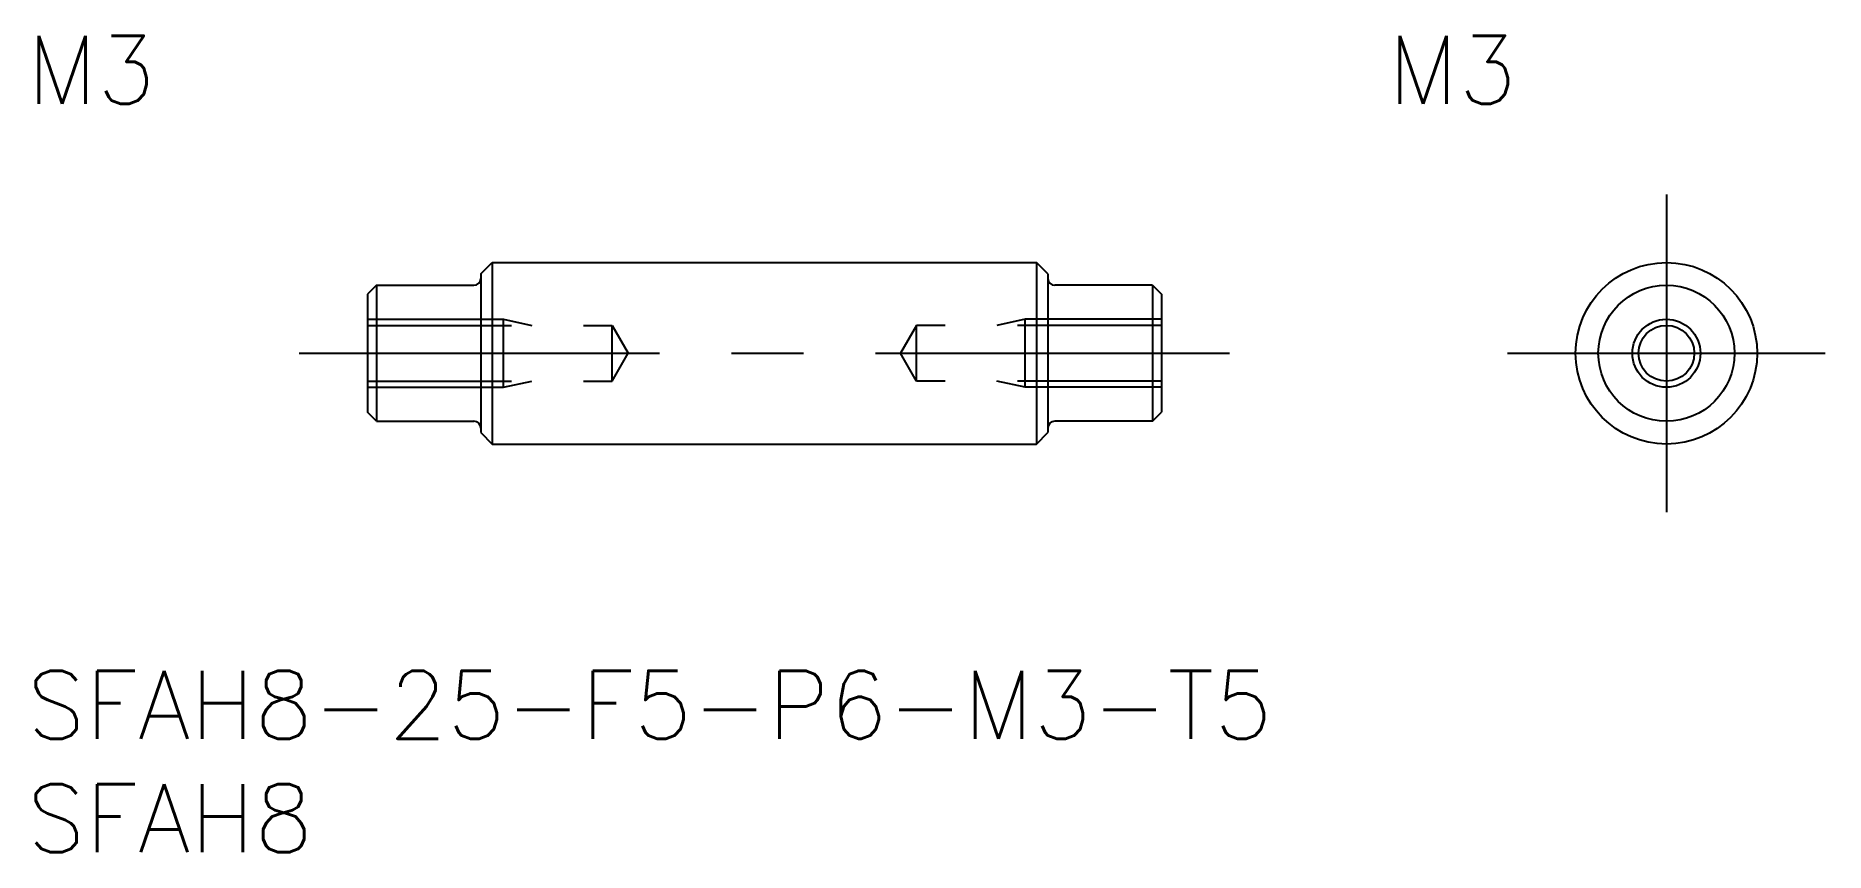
# Model space of a CAD drawing. Extents: x 0.4 to 79.3, y -8 to 28.
import ezdxf

# ---------------------------------------------------------------- set-up
doc = ezdxf.new("R2010")
doc.units = 0
doc.header["$LTSCALE"] = 0.5
doc.linetypes.add('CENTER', pattern=[50.8, 31.75, -6.35, 6.35, -6.35])
doc.linetypes.add('DASHED', pattern=[19.05, 12.7, -6.35])
for name, color, linetype in [('MSM_CENTER', 1, 'CENTER'), ('MSM_CONTINUOUS', 7, 'CONTINUOUS'), ('MSM_DASHED', 4, 'DASHED'), ('MSM_NARROW', 5, 'CONTINUOUS'), ('MSM_PART_NUMBER', 7, 'CONTINUOUS')]:
    doc.layers.add(name, color=color, linetype=linetype)
doc.styles.get("Standard").update_dxf_attribs({"font": 'txt.shx', "height": 3, "bigfont": 'bigfont.shx'})

# ---------------------------------------------------------------- blocks, each defined once
blk = doc.blocks.new('*U4')
at = {"layer": 'MSM_PART_NUMBER'}
blk.add_text('SFAH8-25-F5-P6-M3-T5', height=3, dxfattribs=at).set_placement((0, -3))
blk = doc.blocks.new('*U5')
at = {"layer": 'MSM_PART_NUMBER'}
blk.add_text('SFAH8', height=3, dxfattribs=at).set_placement((0, -8))
blk = doc.blocks.new('*U6')
at = {"layer": 'MSM_PART_NUMBER'}
blk.add_text('M3', height=3, dxfattribs=at).set_placement((0, 25))
blk = doc.blocks.new('*U7')
at = {"layer": 'MSM_PART_NUMBER'}
blk.add_text('M3', height=3, dxfattribs=at).set_placement((60, 25))

msp = doc.modelspace()

# ---------------------------------------------------------------- linework, layer by layer
at = {"layer": 'MSM_CENTER', "linetype": 'CENTER'}
for p, q in [((72.258, 21), (72.258, 7)), ((12, 14), (53, 14)), ((65.258, 14), (79.258, 14))]:
    msp.add_line(p, q, dxfattribs=at)
at = {"layer": 'MSM_CONTINUOUS', "linetype": 'CONTINUOUS'}
for p, q in [((20, 17.5), (20.5, 18)), ((20, 17.5), (20, 10.5)), ((20.5, 18), (20.5, 10)), ((20.5, 18), (44.5, 18)), ((44.5, 18), (44.5, 10)), ((45, 17.5), (44.5, 18)), ((45, 17.5), (45, 10.5)), ((15.4, 17), (15, 16.6)), ((15, 16.6), (15, 11.4)), ((15.4, 17), (19.7, 17)), ((15.4, 17), (15.4, 11)), ((49.6, 17), (45.3, 17)), ((49.6, 17), (49.6, 11)), ((49.6, 17), (50, 16.6)), ((50, 16.6), (50, 11.4)), ((15.4, 11), (15, 11.4)), ((49.6, 11), (50, 11.4)), ((15.4, 11), (19.7, 11)), ((20, 10.5), (20.5, 10)), ((44.5, 10), (45, 10.5)), ((49.6, 11), (45.3, 11)), ((20.5, 10), (44.5, 10))]:
    msp.add_line(p, q, dxfattribs=at)
for radius in [4, 3]:
    msp.add_circle((72.258, 14), radius, dxfattribs=at)
at = {"layer": 'MSM_CONTINUOUS'}
msp.add_circle((72.258, 14), 1.23, dxfattribs=at)
at = {"layer": 'MSM_CONTINUOUS', "linetype": 'CONTINUOUS'}
for centre, start, end in [((19.7, 17.3), 270, 0), ((45.3, 17.3), 180, 270), ((19.7, 10.7), 0, 90), ((45.3, 10.7), 90, 180)]:
    msp.add_arc(centre, 0.3, start, end, dxfattribs=at)
at = {"layer": 'MSM_DASHED'}
for p, q in [((15, 15.5), (21, 15.5)), ((15, 15.23), (25.79, 15.23)), ((21, 15.5), (22.25, 15.23)), ((21, 12.5), (21, 15.5)), ((25.79, 12.771), (25.79, 15.23)), ((25.79, 15.23), (26.5, 14)), ((39.21, 15.23), (38.5, 14)), ((50, 15.23), (39.21, 15.23)), ((39.21, 12.771), (39.21, 15.23)), ((44, 15.5), (42.75, 15.23)), ((50, 15.5), (44, 15.5)), ((44, 12.5), (44, 15.5)), ((25.79, 12.771), (26.5, 14)), ((39.21, 12.771), (38.5, 14)), ((15, 12.771), (25.79, 12.771)), ((21, 12.5), (22.25, 12.771)), ((50, 12.771), (39.21, 12.771)), ((44, 12.5), (42.75, 12.771)), ((15, 12.5), (21, 12.5)), ((50, 12.5), (44, 12.5))]:
    msp.add_line(p, q, dxfattribs=at)
at = {"layer": 'MSM_NARROW'}
msp.add_circle((72.258, 14), 1.5, dxfattribs=at)

# ---------------------------------------------------------------- block references
at = {"layer": 'MSM_CONTINUOUS'}
for name in ['*U6', '*U7', '*U4', '*U5']:
    msp.add_blockref(name, (0, 0), dxfattribs=at)

doc.saveas('drawing.dxf')
